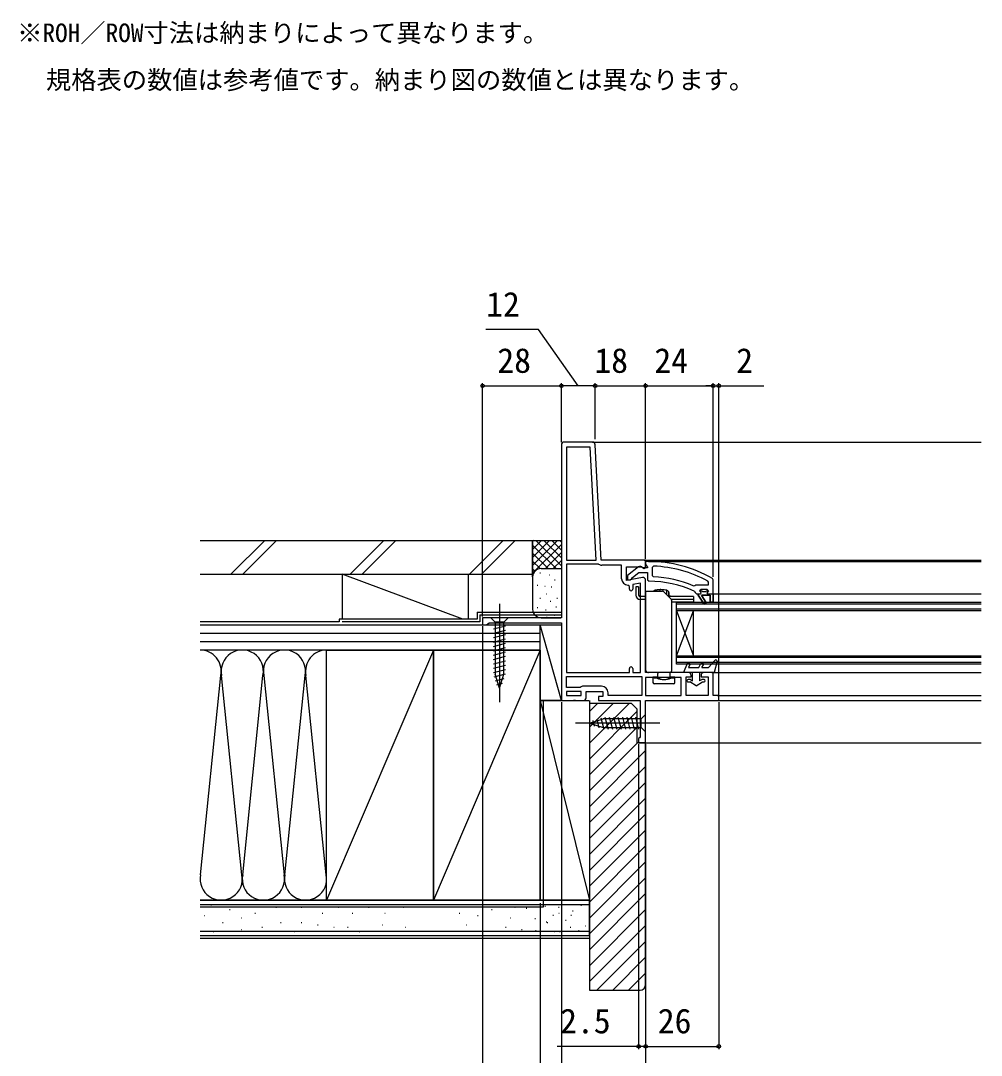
# Model space of a CAD drawing. Units: millimetres, scale not verified. Extents: x -525 to 525, y -785 to 780.
# Drawn here: x -338.8 to 2.9, y -572.9 to -204.8 of the extents above; entities that cross this region are included whole.
import ezdxf
from ezdxf.enums import TextEntityAlignment as Align

# ---------------------------------------------------------------- set-up
doc = ezdxf.new("R2010")
doc.units = ezdxf.units.MM
doc.header["$LTSCALE"] = 4
for name, color, linetype in [('0-1_USER1', 3, 'Continuous'), ('0-2_YKK_11', 7, 'Continuous'), ('0-3_YKK_12', 2, 'Continuous'), ('0-4_YKK_13', 4, 'Continuous'), ('0-6_YKK_D', 6, 'Continuous'), ('0-8_YSS_K', 3, 'Continuous'), ('0-9_YSS_KE', 3, 'Continuous')]:
    doc.layers.add(name, color=color, linetype=linetype)
doc.styles.add('ＭＳ ゴシック', font='')
doc.styles.get('ＭＳ ゴシック').set_extended_font_data('MS Gothic')

msp = doc.modelspace()

# ---------------------------------------------------------------- linework, layer by layer
at = {"layer": '0-2_YKK_11'}
msp.add_line((-135.449, -354.7), (-145.5, -354.7), dxfattribs=at)
for points in [[(-146.5, -355.7), (-146.5, -417.2), (-174.5, -417.2), (-174.5, -419.7), (-173.154, -419.7), (-172.677, -419.35), (-172.2, -419), (-146.5, -419), (-146.5, -446.7), (-142.423, -446.7), (-142.032, -446.512), (-141.564, -446.512), (-141.174, -446.7), (-138.698, -446.7)], [(-117.674, -402.915), (-123.3, -403.907), (-123.3, -399.1), (-117.944, -399.1), (-117.076, -399.642), (-116.5, -399.323), (-116.5, -396.7), (-132.299, -396.7), (-134.45, -355.648)], [(-115.5, -397.2), (-116.5, -397.2), (-116.5, -398.3), (-116.062, -398.796), (-115.8, -399.094), (-115.8, -399.5), (-117.2, -399.5), (-117.6, -399.3)], [(-144.7, -398.1), (-144.7, -436.7), (-122.3, -436.7), (-122.3, -435.3)], [(-133.25, -398.174), (-133.512, -398.1), (-144.7, -398.1)], [(-125.1, -403.311), (-125.1, -398.5), (-132.098, -398.5)], [(-119.017, -399.113), (-123, -402.225), (-123, -403.7), (-121.899, -403.7), (-121.399, -403.225), (-121.208, -402.855), (-118.961, -401.1), (-115.8, -401.1), (-115.8, -403.7), (-115.303, -404.2)], [(-113.679, -398.837), (-114.2, -399.337), (-114.2, -402.139), (-113.722, -402.639)], [(-121.1, -435.3), (-121.1, -436.7), (-118.3, -436.7), (-118.3, -404.853), (-121.1, -405.347), (-121.1, -407.011)], [(-101.3, -436.7), (-116.5, -436.7), (-116.5, -403.9)], [(-98.612, -405.5), (-94.1, -405.5), (-94.1, -404.594), (-94.362, -404.155)], [(-92.5, -408.7), (-92.5, -403.653), (-92.753, -403.218)], [(-122.3, -407.011), (-122.3, -406.111), (-122.8, -405.611)], [(-99.596, -405.845), (-99.006, -405.692), (-98.612, -405.5)], [(-99.191, -407.774), (-98.9, -408.214), (-98.4, -408.7), (-97.8, -408.7), (-97.8, -409.2), (-95.713, -412.332), (-95.035, -411.911), (-96.6, -409.2), (-93.5, -409.2), (-93.5, -411.7), (-92.5, -411.7), (-92.5, -408.7), (-92.5, -411.7), (-93.5, -411.7), (-93.5, -409.2), (-96.6, -409.2), (-95.035, -411.911), (-95.713, -412.332), (-97.8, -409.2), (-97.8, -408.7), (-97, -408.7), (-96.7, -408.4), (-96.925, -408.11), (-97.3, -407.625), (-97.3, -407.6), (-96.494, -407.6), (-96.196, -407.862), (-95.204, -407.862), (-94.906, -407.6), (-94.1, -407.6), (-94.6, -407.1), (-96.8, -407.1), (-97.3, -407.6), (-96.494, -407.6), (-96.196, -407.862), (-95.204, -407.862), (-94.906, -407.6), (-94.1, -407.6), (-94.475, -408.11), (-94.7, -408.4)], [(-94.7, -408.4), (-94.4, -408.7), (-92.5, -408.7)], [(-137.698, -445.7), (-137.698, -443.4), (-131.698, -443.4), (-131.698, -445.2), (-133.298, -445.2), (-133.298, -446.7), (-118.5, -446.7), (-118.5, -459.608), (-118.75, -459.904), (-119, -460.2), (-119, -461.7), (-116.5, -461.7), (-116.5, -446.7), (-90.5, -446.7), (-90.5, -444.9), (-92.5, -444.9), (-92.5, -436.7), (-95.8, -436.7)], [(-96.8, -437.7), (-96.8, -438.2), (-94.3, -438.2), (-94.3, -444.9), (-102.1, -444.9), (-102.1, -438.2), (-100.3, -438.2), (-100.3, -437.7)], [(-144.7, -438.1), (-117.9, -438.1), (-117.9, -444.9), (-129.898, -444.9), (-129.898, -443.9)], [(-132.198, -441.6), (-138.998, -441.6), (-139.398, -441.8), (-139.798, -442), (-144.7, -442), (-144.7, -438.1)]]:
    msp.add_lwpolyline(points, dxfattribs=at)
for points in [[(-134.101, -396.7), (-136.208, -356.5), (-144.7, -356.5), (-144.7, -396.7)], [(-116.5, -444.9), (-103.9, -444.9), (-103.9, -438.5), (-116.5, -438.5)], [(-144.698, -444.9), (-139.498, -444.9), (-139.498, -443.4), (-144.698, -443.4)]]:
    msp.add_lwpolyline(points, close=True, dxfattribs=at)
for centre, radius, start, end in [((-145.5, -355.7), 1, 90.00001, 179.99999), ((-135.449, -355.7), 1, 3.00003, 90), ((-115.5, -443.2), 46, 60.36285, 90.00001), ((-132.098, -396.3), 2.2, 238.41364, 270.00001), ((-118.4, -399.9), 1, 36.86989, 128.08672), ((-115.5, -443.2), 44.4, 61.57018, 87.65008), ((-122.8, -403.311), 2.3, 180.00001, 269.99999), ((-117.5, -403.9), 1, 360, 99.99998), ((-115.5, -443.2), 39, 65.28016, 89.70988), ((-115.5, -443.2), 40.6, 66.93796, 87.4899), ((-121.7, -407.011), 0.6, 179.99999, 0.00001), ((-121.7, -435.3), 0.6, 359.99999, 180.00001), ((-101.3, -437.7), 1, 0.00001, 89.99999), ((-95.8, -437.7), 1, 90.00001, 179.99999), ((-132.198, -443.9), 2.3, 0.00001, 89.99999), ((-138.698, -445.7), 1, 270.00001, 359.99999)]:
    msp.add_arc(centre, radius, start, end, dxfattribs=at)
at = {"layer": '0-3_YKK_12'}
for p, q in [((-135.449, -354.7), (2.903, -354.7)), ((-117, -396.7), (2.903, -396.7)), ((-115.5, -397.2), (2.903, -397.2)), ((-105.5, -433.7), (-105.5, -411.7)), ((-105.5, -411.7), (2.903, -411.7)), ((-92.5, -408.7), (2.903, -408.7)), ((2.903, -412.4), (-105.5, -412.4)), ((-105.5, -414), (2.903, -414)), ((2.903, -414.7), (-105.5, -414.7)), ((-105.5, -430.7), (-99.5, -414.7)), ((-105.5, -430.7), (2.903, -430.7)), ((2.903, -431.4), (-105.5, -431.4)), ((-105.5, -433), (2.903, -433)), ((2.903, -433.7), (-105.5, -433.7)), ((-93, -436.7), (2.903, -436.7)), ((-91, -444.9), (2.903, -444.9)), ((-91, -446.7), (2.903, -446.7)), ((-117, -461.7), (2.903, -461.7))]:
    msp.add_line(p, q, dxfattribs=at)
msp.add_lwpolyline([(-105.5, -414.7), (-99.5, -430.7), (-99.5, -414.7)], dxfattribs=at)
at = {"layer": '0-4_YKK_13'}
for p, q in [((-119, -406.2), (-120, -406.2)), ((-120, -406.2), (-120, -409.2)), ((-119, -406.2), (-119, -409.2)), ((-116.5, -407.7), (-110.507, -407.7)), ((-116.5, -407.7), (-116.5, -435.7)), ((-113.5, -407.576), (-113.5, -407.7)), ((-112.595, -407.444), (-112.595, -407.7)), ((-111.441, -407.303), (-111.441, -407.7)), ((-110.154, -407.846), (-107.446, -410.554)), ((-109.053, -407.513), (-109.053, -408.947)), ((-108.403, -408.302), (-108.403, -409.2)), ((-108.1, -409.3), (-108.172, -408.481)), ((-108.1, -409.3), (-108.172, -408.481)), ((-168.5, -412.201), (-168.5, -447.201)), ((-116.5, -409.7), (-118.5, -409.7)), ((-116.5, -410.7), (-118.5, -410.7)), ((-108.7, -409.3), (-108.1, -409.3)), ((-108.7, -409.3), (-108.503, -409.3)), ((-108.5, -409.5), (-107.35, -409.5)), ((-99.5, -409.7), (-108.3, -409.7)), ((-107.35, -409.7), (-108.3, -409.7)), ((-108.1, -409.3), (-107.35, -409.501)), ((-107.354, -409.5), (-107.354, -409.7)), ((-99.5, -410.7), (-107.345, -410.7)), ((-107.3, -410.907), (-107.3, -436.2)), ((-99.5, -409.7), (-99.5, -410.7)), ((-165.4, -417.201), (-171.6, -417.201)), ((-171.6, -417.201), (-170.05, -418.751)), ((-170.05, -418.751), (-170.05, -437.285)), ((-166.95, -418.751), (-170.05, -418.751)), ((-165.4, -417.201), (-166.95, -418.751)), ((-166.95, -437.285), (-166.95, -418.751)), ((-170.6, -421.178), (-166.4, -420.052)), ((-170.6, -422.731), (-166.4, -421.605)), ((-170.6, -424.283), (-166.4, -423.158)), ((-170.6, -425.836), (-166.4, -424.711)), ((-170.6, -427.389), (-166.4, -426.264)), ((-170.6, -428.942), (-166.4, -427.817)), ((-170.6, -430.495), (-166.4, -429.37)), ((-170.6, -432.048), (-166.4, -430.923)), ((-170.6, -433.601), (-166.4, -432.476)), ((-170.6, -435.154), (-166.4, -434.028)), ((-101.761, -433.507), (-103.1, -436.7)), ((-100.839, -433.893), (-101.261, -434.9)), ((-96.469, -434.9), (-95.958, -433.934)), ((-91.798, -432.333), (-94.1, -434.9)), ((-91.112, -432.696), (-92.1, -436.7)), ((-170.6, -436.707), (-166.4, -435.581)), ((-170.341, -438.19), (-166.4, -437.134)), ((-168.5, -442.201), (-170.05, -437.285)), ((-168.5, -442.201), (-166.95, -437.285)), ((-107.8, -436.7), (-115.5, -436.7)), ((-112.2, -436.7), (-112.2, -437)), ((-112.2, -438.237), (-112.2, -437)), ((-107.8, -438.568), (-107.8, -436.7)), ((-92.1, -436.7), (-103.1, -436.7)), ((-99.8, -439.629), (-99.8, -436.7)), ((-97.3, -436.7), (-97.3, -439.629)), ((-96.469, -434.9), (-94.1, -434.9)), ((-169.89, -439.622), (-166.854, -438.809)), ((-169.438, -441.054), (-167.388, -440.505)), ((-113.9, -438.4), (-113.9, -440.2)), ((-112.2, -438.4), (-113.9, -438.4)), ((-106.6, -440.7), (-113.4, -440.7)), ((-112.45, -438.7), (-111.749, -438.7)), ((-112.2, -438.237), (-112.2, -438.568)), ((-112.2, -438.285), (-112.2, -438.237)), ((-108.251, -438.7), (-107.549, -438.7)), ((-106.1, -438.4), (-107.8, -438.4)), ((-106.1, -440.2), (-106.1, -438.4)), ((-100.65, -439.2), (-101.4, -439.2)), ((-101.4, -440), (-100.766, -440)), ((-98.55, -441.4), (-100.766, -440)), ((-100.45, -439.254), (-99.8, -439.629)), ((-98.55, -441.4), (-96.334, -440)), ((-96.65, -439.254), (-97.3, -439.629)), ((-95.7, -439.2), (-96.45, -439.2)), ((-96.334, -440), (-95.7, -440)), ((-131.006, -452.6), (-129.88, -456.8)), ((-129.453, -452.6), (-128.327, -456.8)), ((-127.9, -452.6), (-126.774, -456.8)), ((-126.347, -452.6), (-125.221, -456.8)), ((-124.794, -452.6), (-123.669, -456.8)), ((-123.241, -452.6), (-122.116, -456.8)), ((-121.688, -452.6), (-120.563, -456.8)), ((-120.135, -452.6), (-119.01, -456.8)), ((-116.5, -451.6), (-118.05, -453.15)), ((-116.5, -457.8), (-116.5, -451.6)), ((-111.5, -454.7), (-141.5, -454.7)), ((-136.5, -454.7), (-131.584, -453.15)), ((-136.5, -454.7), (-131.584, -456.25)), ((-135.353, -453.762), (-134.804, -455.811)), ((-133.921, -453.31), (-133.108, -456.346)), ((-132.489, -452.859), (-131.433, -456.8)), ((-118.05, -453.15), (-131.584, -453.15)), ((-131.584, -456.25), (-118.05, -456.25)), ((-118.05, -456.25), (-118.05, -453.15)), ((-116.5, -457.8), (-118.05, -456.25))]:
    msp.add_line(p, q, dxfattribs=at)
for points in [[(-99.5, -410.7), (-99.5, -411.7), (-107.3, -411.7)], [(-101.261, -434.9), (-97.6, -434.9), (-96.842, -433.466)]]:
    msp.add_lwpolyline(points, dxfattribs=at)
for centre, radius, start, end in [((-112.733, -408.594), 1.3, 129.85764, 136.55913), ((-110.926, -416.2), 9, 106.61699, 107.05867), ((-112.401, -409.874), 2.548, 97.04832, 115.55834), ((-111.1, -416.2), 9, 91.5505, 100.32723), ((-112.695, -407.444), 0.1, 0, 100.32723), ((-111.341, -407.303), 0.1, 91.5505, 180), ((-111.1, -416.2), 9, 90, 91.5505), ((-111.052, -415.863), 8.66, 79.58662, 90.31834), ((-110.507, -408.2), 0.5, 45, 90), ((-109.799, -409.874), 2.548, 64.44166, 82.95168), ((-109.153, -407.513), 0.1, 0, 76.21485), ((-111.274, -416.2), 9, 72.94133, 73.38301), ((-109.467, -408.594), 1.3, 5, 50.14236), ((-108.303, -408.302), 0.1, 14.10075, 180), ((-109.467, -408.594), 1.3, 5, 14.10075), ((-118.5, -409.2), 1.5, 180, 270), ((-118.5, -409.2), 0.5, 180, 270), ((-108.503, -409.2), 0.1, 270, 0), ((-107.8, -410.907), 0.5, 0, 45), ((-101.3, -433.7), 0.5, 337.25283, 157.25283), ((-96.4, -433.7), 0.5, 332.13522, 152.13522), ((-91.5, -432.6), 0.4, 346.1348, 138.11337), ((-115.5, -435.7), 1, 180, 210), ((-115.5, -435.7), 1, 210.00066, 269.99934), ((-107.8, -436.2), 0.5, 270, 0), ((-113.4, -440.2), 0.5, 180, 270), ((-106.6, -440.2), 0.5, 270, 0), ((-101.4, -439.6), 0.4, 89.99781, 270), ((-100.65, -439.6), 0.4, 59.99841, 90), ((-96.45, -439.6), 0.4, 90, 119.9989), ((-95.7, -439.6), 0.4, 270, 89.99781)]:
    msp.add_arc(centre, radius, start, end, dxfattribs=at)
for centre, major_axis, ratio, start_param, end_param in [((-110, -438.4), (3.9, 0), 0.09888, 3.1415927, 4.0329768), ((-110, -436.948), (3.9, 0), 0.57735, 4.0329768, 4.712389), ((-110, -438.568), (2.2, 0), 0.09888, 3.1415927, 3.7930579), ((-110, -437.93), (2.2, 0), 0.57735, 3.7930579, 4.712389), ((-110, -436.948), (3.9, 0), 0.57735, 4.712389, 5.3918012), ((-110, -437.93), (2.2, 0), 0.57735, 4.712389, 5.63172), ((-110, -438.568), (2.2, 0), 0.09888, 5.63172, 6.283185), ((-110, -438.4), (3.9, 0), 0.09888, 5.3918012, 6.2831853)]:
    msp.add_ellipse(centre, major_axis=major_axis, ratio=ratio, start_param=start_param, end_param=end_param, dxfattribs=at)
at = {"layer": '0-6_YKK_D'}
for p, q in [((-174.5, -416.7), (-174.5, -333.7)), ((-174.5, -334.7), (-146.5, -334.7)), ((-146.5, -354.7), (-146.5, -333.7)), ((-146.5, -354.7), (-146.5, -333.7)), ((-134.5, -334.7), (-146.5, -334.7)), ((-134.5, -353.7), (-134.5, -333.7)), ((-134.5, -353.7), (-134.5, -333.7)), ((-134.5, -334.7), (-116.5, -334.7)), ((-116.5, -396.2), (-116.5, -333.7)), ((-116.5, -396.2), (-116.5, -333.7)), ((-116.5, -334.7), (-92.5, -334.7)), ((-92.5, -334.7), (-95.05, -334.7)), ((-92.5, -402.653), (-92.5, -333.7)), ((-92.5, -401.653), (-92.5, -333.7)), ((-92.5, -334.7), (-90.5, -334.7)), ((-90.5, -444.8), (-90.5, -333.7)), ((-90.5, -334.7), (-74.445, -334.7)), ((-174.5, -420.2), (-174.5, -610.701)), ((-146.5, -447.2), (-146.5, -590.701)), ((-146.5, -447.2), (-146.5, -610.701)), ((-146.498, -447.4), (-146.498, -610.701)), ((-90.5, -447.2), (-90.5, -570.701)), ((-119, -462.2), (-119, -570.701)), ((-116.5, -462.199), (-116.5, -570.701)), ((-116.5, -462.199), (-116.5, -570.701)), ((-116.5, -462.2), (-116.5, -590.701)), ((-154, -518.7), (-154, -630.701)), ((-116.5, -562.703), (-116.5, -590.701)), ((-119, -569.701), (-148.035, -569.701)), ((-116.5, -569.701), (-119, -569.701)), ((-116.5, -569.701), (-113.95, -569.701)), ((-116.5, -569.701), (-90.5, -569.701))]:
    msp.add_line(p, q, dxfattribs=at)
msp.add_lwpolyline([(-140.5, -334.7), (-154.683, -314.7), (-173.41, -314.7)], dxfattribs=at)
for centre in [(-174.5, -334.7), (-146.5, -334.7), (-146.5, -334.7), (-134.5, -334.7), (-134.5, -334.7), (-116.5, -334.7), (-116.5, -334.7), (-92.5, -334.7), (-92.5, -334.7), (-90.5, -334.7), (-119, -569.701), (-116.5, -569.701), (-116.5, -569.701), (-90.5, -569.701)]:
    msp.add_circle(centre, 0.637, dxfattribs=at)
at = {"layer": '0-8_YSS_K'}
for p, q in [((-252.038, -389.7), (-264.038, -401.7)), ((-247.795, -389.7), (-259.795, -401.7)), ((-209.611, -389.7), (-221.611, -401.7)), ((-205.369, -389.7), (-217.369, -401.7)), ((-179.185, -401.7), (-167.185, -389.7)), ((-162.942, -389.7), (-174.942, -401.7)), ((-156.703, -389.7), (-146.5, -389.7)), ((-156.703, -402.7), (-156.703, -389.7)), ((-147.845, -389.7), (-156.703, -398.558)), ((-150.674, -389.7), (-156.703, -395.729)), ((-153.502, -389.7), (-156.703, -392.901)), ((-156.33, -389.7), (-156.703, -390.073)), ((-146.5, -398.761), (-155.561, -389.7)), ((-146.5, -395.933), (-152.733, -389.7)), ((-146.5, -393.104), (-149.904, -389.7)), ((-146.5, -390.276), (-147.076, -389.7)), ((-146.5, -391.183), (-156.703, -401.386)), ((-148.389, -399.7), (-156.703, -391.386)), ((-151.218, -399.7), (-156.703, -394.215)), ((-154.029, -399.718), (-156.703, -397.043)), ((-146.5, -394.012), (-152.188, -399.7)), ((-146.5, -396.84), (-149.36, -399.7)), ((-155.908, -400.666), (-156.703, -399.872)), ((-153.703, -399.7), (-146.5, -399.7)), ((-224.503, -401.7), (-179.503, -401.7)), ((-179.503, -417.7), (-179.503, -401.7)), ((-156.703, -402.7), (-156.703, -414.2)), ((-153.898, -401.368), (-154.098, -401.368)), ((-150.56, -402.035), (-150.76, -402.035)), ((-148.704, -403.866), (-148.904, -403.866)), ((-154.899, -405.707), (-155.099, -405.707)), ((-152.229, -406.041), (-152.429, -406.041)), ((-149.892, -406.375), (-150.092, -406.375)), ((-153.898, -410.381), (-154.098, -410.381)), ((-151.626, -408.834), (-151.826, -408.834)), ((-150.226, -411.382), (-150.426, -411.382)), ((-147.919, -410.295), (-148.119, -410.295)), ((-154.899, -413.722), (-155.099, -413.722)), ((-151.895, -414.554), (-152.095, -414.554)), ((-148.223, -413.389), (-148.423, -413.389)), ((-153.703, -417.2), (-146.703, -417.2)), ((-151.561, -417.061), (-151.761, -417.061)), ((-148.891, -416.393), (-149.091, -416.393)), ((-275, -419.7), (-154, -419.7)), ((-275, -422.7), (-154, -422.7)), ((-146.5, -446.7), (-154, -419.7)), ((-154, -428.7), (-154, -419.7)), ((-275, -425.7), (-154, -425.7)), ((-154, -428.7), (-275, -428.7)), ((-230, -428.701), (-275, -428.701)), ((-192, -428.7), (-230, -517.7)), ((-230, -517.701), (-230, -428.701)), ((-154, -428.7), (-192, -517.7)), ((-274.842, -508.669), (-267.658, -437.733)), ((-260.158, -508.669), (-267.342, -437.733)), ((-259.842, -508.669), (-252.658, -437.733)), ((-252.342, -437.733), (-245.158, -508.669)), ((-244.842, -508.669), (-237.658, -437.733)), ((-230.158, -508.669), (-237.342, -437.733)), ((-154, -517.7), (-154, -446.7)), ((-154, -446.7), (-136.685, -446.7)), ((-154, -446.7), (-136.5, -517.7)), ((-136.5, -450.511), (-133.689, -447.7)), ((-136.5, -456.168), (-128.032, -447.7)), ((-136.5, -461.825), (-122.375, -447.7)), ((-136.5, -467.482), (-119.5, -450.482)), ((-136.5, -473.139), (-119.5, -456.139)), ((-136.5, -478.795), (-119.303, -461.598)), ((-136.5, -484.452), (-116.5, -464.452)), ((-136.5, -490.109), (-116.5, -470.109)), ((-136.5, -495.766), (-116.5, -475.766)), ((-136.5, -501.423), (-116.5, -481.423)), ((-136.5, -507.08), (-116.5, -487.08)), ((-136.5, -512.736), (-116.5, -492.736)), ((-136.5, -518.393), (-116.5, -498.393)), ((-136.5, -524.05), (-116.5, -504.05)), ((-136.5, -529.707), (-116.5, -509.707)), ((-136.5, -535.364), (-116.5, -515.364)), ((-230, -517.701), (-275, -517.701)), ((-275, -519.2), (-136.5, -519.2)), ((-270.947, -519.442), (-271.147, -519.442)), ((-264.354, -521.09), (-264.554, -521.09)), ((-255.288, -522.414), (-255.488, -522.414)), ((-247.871, -520.266), (-248.071, -520.266)), ((-238.805, -520.266), (-239.005, -520.266)), ((-231.388, -522.414), (-231.588, -522.414)), ((-225.618, -520.266), (-225.818, -520.266)), ((-220.673, -522.414), (-220.873, -522.414)), ((-214.904, -520.266), (-215.104, -520.266)), ((-209.135, -522.414), (-209.335, -522.414)), ((-202.611, -520.266), (-202.811, -520.266)), ((-182.666, -522.414), (-182.866, -522.414)), ((-171.127, -521.09), (-171.327, -521.09)), ((-162.886, -520.266), (-163.086, -520.266)), ((-158.795, -520.699), (-158.995, -520.699)), ((-152.169, -519.919), (-152.369, -519.919)), ((-147.282, -520.266), (-147.482, -520.266)), ((-147.227, -522.414), (-147.427, -522.414)), ((-142.304, -521.611), (-142.504, -521.611)), ((-139.371, -519.53), (-139.571, -519.53)), ((-136.5, -541.021), (-116.5, -521.021)), ((-273.42, -523.238), (-273.62, -523.238)), ((-266.826, -525.711), (-267.026, -525.711)), ((-260.233, -524.062), (-260.433, -524.062)), ((-246.222, -525.711), (-246.422, -525.711)), ((-238.805, -525.711), (-239.005, -525.711)), ((-176.072, -523.238), (-176.272, -523.238)), ((-164.534, -524.062), (-164.734, -524.062)), ((-155.677, -524.317), (-155.877, -524.317)), ((-151.642, -525.487), (-151.842, -525.487)), ((-151.348, -525.711), (-151.548, -525.711)), ((-149.304, -523.148), (-149.504, -523.148)), ((-144.809, -524.887), (-145.009, -524.887)), ((-142.879, -523.148), (-143.079, -523.148)), ((-275, -528.7), (-136.5, -528.7)), ((-270.123, -529.007), (-270.323, -529.007)), ((-260.233, -528.183), (-260.433, -528.183)), ((-252.816, -527.359), (-253.016, -527.359)), ((-241.277, -529.007), (-241.477, -529.007)), ((-233.036, -526.535), (-233.236, -526.535)), ((-227.267, -527.359), (-227.467, -527.359)), ((-222.322, -527.359), (-222.522, -527.359)), ((-218.201, -529.007), (-218.401, -529.007)), ((-209.959, -526.535), (-210.159, -526.535)), ((-201.786, -527.359), (-201.986, -527.359)), ((-180.193, -526.535), (-180.393, -526.535)), ((-174.424, -528.183), (-174.624, -528.183)), ((-166.182, -527.359), (-166.382, -527.359)), ((-160.413, -528.183), (-160.613, -528.183)), ((-155.487, -528.605), (-155.687, -528.605)), ((-148.875, -529.007), (-149.075, -529.007)), ((-146.965, -528.995), (-147.165, -528.995)), ((-143.106, -527.359), (-143.306, -527.359)), ((-140.15, -528.605), (-140.35, -528.605)), ((-137.881, -526.9), (-138.081, -526.9)), ((-136.5, -546.678), (-116.5, -526.678)), ((-275, -531.2), (-136.5, -531.2)), ((-133.865, -549.7), (-116.5, -532.334)), ((-128.209, -549.7), (-116.5, -537.991)), ((-122.552, -549.7), (-116.5, -543.648))]:
    msp.add_line(p, q, dxfattribs=at)
for points in [[(-181.503, -417.7), (-224.503, -401.7), (-224.503, -417.7)], [(-136.5, -446.7), (-136.5, -517.7), (-154, -517.7)]]:
    msp.add_lwpolyline(points, dxfattribs=at)
msp.add_lwpolyline([(-154, -446.7), (-154, -419.7), (-146.5, -419.7), (-146.5, -446.7)], close=True, dxfattribs=at)
for centre, radius, start, end in [((-153.703, -402.7), 3, 90, 180), ((-153.703, -414.2), 3, 180, 270), ((-275, -436.201), 7.5, 348.21647, 90), ((-260, -436.201), 7.5, 348.21647, 191.78354), ((-245, -436.201), 7.5, 348.21647, 191.78354), ((-230, -436.201), 7.5, 90, 191.78354), ((-267.5, -510.201), 7.5, 168.21638, 11.78352), ((-252.5, -510.201), 7.5, 168.21638, 11.78352), ((-237.5, -510.201), 7.5, 168.21638, 11.78352)]:
    msp.add_arc(centre, radius, start, end, dxfattribs=at)
at = {"layer": '0-9_YSS_KE'}
for p, q in [((-275, -401.7), (-156.703, -401.7)), ((-176.5, -415.2), (-146.5, -415.2)), ((-225.5, -418.7), (-275, -418.7)), ((-225.5, -417.7), (-225.5, -418.7)), ((-175.5, -416.2), (-146.5, -416.2)), ((-230, -517.7), (-230, -428.7)), ((-230, -428.7), (-192, -428.7)), ((-192, -428.7), (-192, -517.7)), ((-153, -446.7), (-153, -520.2)), ((-153, -446.7), (-153, -520.2)), ((-275, -517.701), (-136.687, -517.7)), ((-192, -517.7), (-230, -517.7)), ((-136.5, -530.2), (-136.5, -517.7)), ((-153, -520.2), (-275, -520.2)), ((-153, -520.2), (-275, -520.2)), ((-275, -530.2), (-136.5, -530.2))]:
    msp.add_line(p, q, dxfattribs=at)
for points in [[(-275, -389.7), (-156.703, -389.7), (-156.703, -401.7)], [(-176.5, -415.2), (-176.5, -417.7), (-225.5, -417.7)], [(-175.5, -416.2), (-175.5, -418.7), (-224.5, -418.7)], [(-136.5, -447.7), (-136.5, -549.7), (-118.5, -549.7)], [(-116.5, -547.7), (-116.5, -461.7), (-119.5, -461.7), (-119.5, -449.7), (-121.5, -447.7), (-136.5, -447.7)]]:
    msp.add_lwpolyline(points, dxfattribs=at)
msp.add_lwpolyline([(-192, -517.7), (-192, -428.7), (-154, -428.7), (-154, -517.7)], close=True, dxfattribs=at)
msp.add_arc((-118.5, -547.7), 2, 270.00001, 359.99999, dxfattribs=at)

# ---------------------------------------------------------------- texts
at = {"layer": '0-1_USER1', "style": 'ＭＳ ゴシック'}
for s, p in [('※ROH／ROW寸法は納まりによって異なります。', (-340.093, -214.361)), ('\u3000規格表の数値は参考値です。納まり図の数値とは異なります。', (-338.865, -231.1))]:
    msp.add_text(s, height=6.598, dxfattribs=at).set_placement(p, align=Align.BOTTOM_LEFT)
at = {"layer": '0-6_YKK_D', "style": 'ＭＳ ゴシック'}
for s, p in [('12', (-173.251, -312.7)), ('28', (-169.261, -332.7)), ('18', (-134.739, -332.7)), ('24', (-113.398, -332.7)), ('2', (-84.286, -332.7)), ('2.5', (-146.921, -567.701)), ('26', (-112.193, -567.701))]:
    msp.add_text(s, height=8.798, dxfattribs=at).set_placement(p, align=Align.BOTTOM_LEFT)

doc.saveas('drawing.dxf')
